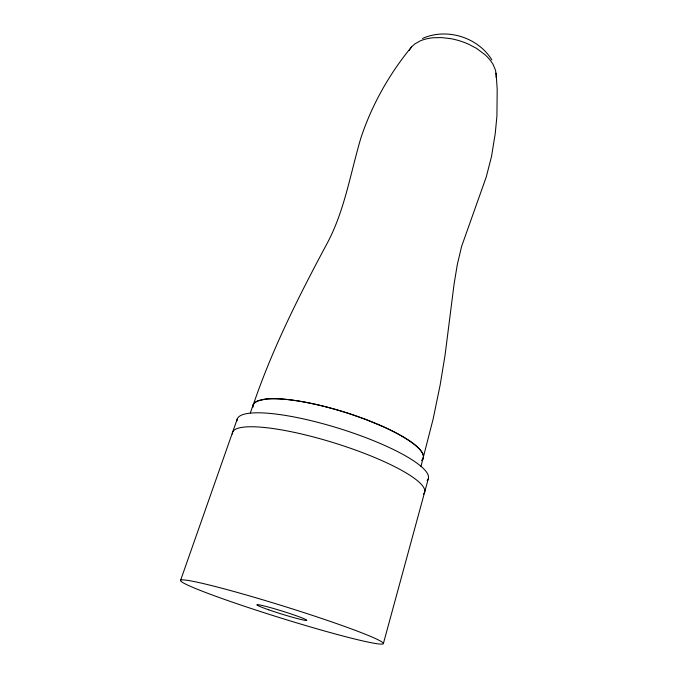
<?xml version="1.0" encoding="UTF-8"?>
<svg xmlns="http://www.w3.org/2000/svg" width="678" height="678" viewBox="0 0 678 678"><rect width="100%" height="100%" fill="white"/><g stroke="black" fill="none" stroke-linecap="round" stroke-linejoin="round"><path stroke-width="1.02" d="M252.835 407.071L253.055 405.436C272.014 349.467 298.608 296.6 326.474 244.631C344.5 211.553 350.263 173.932 360.815 138.202C371.807 104.971 389.223 74.029 411.47 47.036L414.648 44.053L420.25 40.875A47.129 27.612 17.3 0 1 433.056 37.773L441.564 37.587L450.633 38.638A46.545 27.256 17.3 0 1 468.557 44.197L476.634 48.435L485.041 54.732A47.019 27.544 17.3 0 1 493.177 64.622L495.576 70.393L496.194 75.987A46.816 27.451 17.4 0 1 496.067 77.334M383.358 643.642A106.217 6.068 17.3 0 0 233.724 591.436A106.217 6.068 17.3 0 0 228.817 600.92A106.217 6.068 17.3 0 0 383.358 643.642L428.284 478.812M420.979 466.337L433.123 419.08L440.149 384.994L445.065 355.145L454.074 284.133L457.294 264.649L461.616 246.377L486.253 176.975L491.516 156.482L495.228 133.625L496.923 116.099L497.194 89.31L496.11 73.232M250.326 412.936L253.013 405.198M180.602 580.309L237.368 418.699M409.232 50.443L411.47 47.036M421.843 460.354L423.225 458.252A87.53 20.272 17.3 0 0 410.139 441.327M422.521 38.434C446.768 27.603 477.965 37.231 491.855 59.893M410.165 441.336L406.139 438.7A91.454 21.137 17.3 0 0 382.341 426.301L365.951 419.538L350.746 414.148A90.852 21.001 17.3 0 0 315.338 404.308L308.583 402.868A88.123 20.416 17.3 0 0 265.369 399.147L257.937 400.952A93.293 21.586 17.2 0 0 253.055 405.444M252.784 407.097A89.149 20.637 17.3 0 1 345.339 412.385A89.149 20.637 17.3 0 1 421.962 460.337M236.978 420.894A100.098 21.493 17.3 0 1 340.458 428.843A100.098 21.493 17.3 0 1 427.098 480.727M232.334 434.106A100.598 20.289 17.3 0 1 335.915 443.437A100.598 20.289 17.3 0 1 423.419 494.211M268.717 609.802A26.188 1.492 17.3 0 0 306.795 620.336A26.188 1.492 17.3 0 0 269.886 607.463A26.188 1.492 17.3 0 0 268.717 609.802"/></g></svg>
